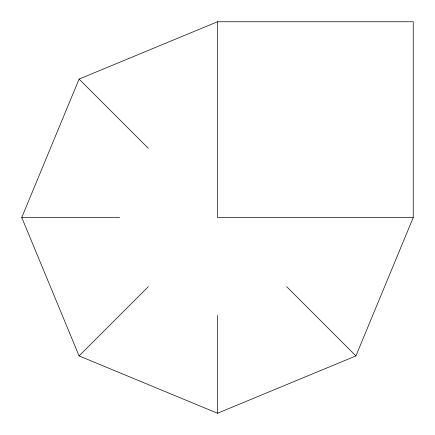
<?xml version="1.0" encoding="UTF-8"?>
<svg xmlns="http://www.w3.org/2000/svg" width="435" height="435" viewBox="0 0 435 435"><rect width="100%" height="100%" fill="white"/><g stroke="black" fill="none" stroke-linecap="round" stroke-linejoin="round"><path stroke-width="0.65" d="M21.75 217.5L79.083 79.083L217.5 21.75L413.25 21.75L413.25 217.5L355.917 355.917L217.5 413.25L79.083 355.917L21.75 217.5L119.625 217.5M79.083 355.917L148.292 286.708M413.25 217.5L217.5 217.5L217.5 21.75M79.083 79.083L148.292 148.292M286.708 286.708L355.917 355.917M217.5 315.375L217.5 413.25"/></g></svg>
